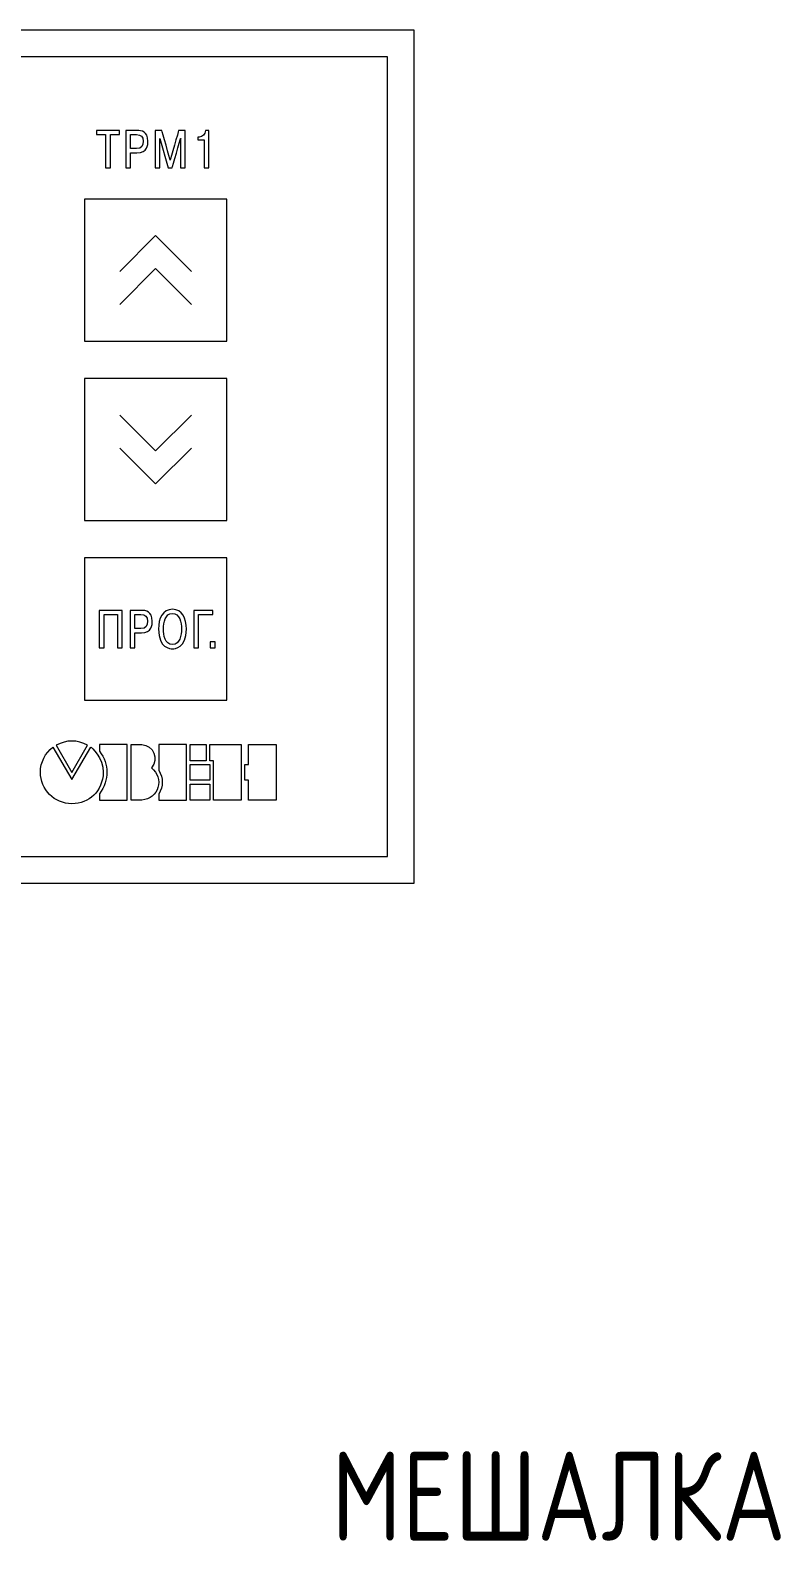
# Model space of a CAD drawing. Header units: inches. Extents: x 1904 to 4208, y 439 to 1413.
# Drawn here: x 3940.7 to 3983, y 890.6 to 975.7 of the extents above; entities that cross this region are included whole.
import ezdxf

# ---------------------------------------------------------------- set-up
doc = ezdxf.new("R2010")
doc.units = ezdxf.units.IN
doc.header["$MEASUREMENT"] = 0
doc.layers.get('0').update_dxf_attribs({"lineweight": 15})
doc.styles.add('GHOST', font='')
doc.styles.get('GHOST').set_extended_font_data('GOST Type AU')

msp = doc.modelspace()

# ---------------------------------------------------------------- linework, layer by layer
at = {"color": 0, "lineweight": 15}
for p, q in [((3962.348, 975.654), (3866.348, 975.654)), ((3962.348, 927.654), (3962.348, 975.654)), ((3960.848, 974.154), (3867.848, 974.154)), ((3960.848, 929.154), (3960.848, 974.154)), ((3867.848, 929.154), (3960.848, 929.154)), ((3866.348, 927.654), (3962.348, 927.654))]:
    msp.add_line(p, q, dxfattribs=at)
for points, knots in [([(3945.77, 970.014), (3945.77, 970.014), (3945.77, 970.014), (3944.471, 970.014), (3944.471, 970.014)], [0.5555556, 0.5555556, 0.5555556, 0.5555556, 0.5555556, 0.6666667, 0.6666667, 0.6666667, 0.6666667]), ([(3944.471, 970.014), (3944.471, 970.014), (3944.471, 970.014), (3944.471, 969.777), (3944.471, 969.777)], [0.6666667, 0.6666667, 0.6666667, 0.6666667, 0.6666667, 0.7777778, 0.7777778, 0.7777778, 0.7777778]), ([(3945.77, 969.777), (3945.77, 969.777), (3945.77, 969.777), (3945.77, 970.014), (3945.77, 970.014)], [0.4444444, 0.4444444, 0.4444444, 0.4444444, 0.4444445, 0.5555556, 0.5555556, 0.5555556, 0.5555556]), ([(3946.768, 970.014), (3946.768, 970.014), (3946.768, 970.014), (3946.123, 970.014), (3946.123, 970.014)], [0.75, 0.75, 0.75, 0.75, 0.75, 1, 1, 1, 1]), ([(3946.75, 968.752), (3946.75, 968.752), (3947.335, 968.752), (3947.365, 969.211), (3947.365, 969.412), (3947.365, 969.412), (3947.365, 969.966), (3946.981, 970.014), (3946.768, 970.014)], [0.5, 0.5, 0.5, 0.5, 0.5, 0.625, 0.625, 0.625, 0.625, 0.75, 0.75, 0.75, 0.75]), ([(3948.147, 970.014), (3948.147, 970.014), (3948.147, 970.014), (3947.775, 970.014), (3947.775, 970.014)], [0.55555556, 0.55555556, 0.55555556, 0.55555556, 0.55555557, 0.61111111, 0.61111111, 0.61111111, 0.61111111]), ([(3947.775, 970.014), (3947.775, 970.014), (3947.775, 970.014), (3947.775, 967.915), (3947.775, 967.915)], [0.61111111, 0.61111111, 0.61111111, 0.61111111, 0.61111112, 0.66666667, 0.66666667, 0.66666667, 0.66666667]), ([(3948.621, 968.344), (3948.621, 968.344), (3948.621, 968.344), (3948.147, 970.014), (3948.147, 970.014)], [0.5, 0.5, 0.5, 0.5, 0.50000001, 0.55555556, 0.55555556, 0.55555556, 0.55555556]), ([(3949.094, 970.014), (3949.094, 970.014), (3949.094, 970.014), (3948.621, 968.344), (3948.621, 968.344)], [0.44444444, 0.44444444, 0.44444444, 0.44444444, 0.44444445, 0.5, 0.5, 0.5, 0.5]), ([(3949.466, 970.014), (3949.466, 970.014), (3949.466, 970.014), (3949.094, 970.014), (3949.094, 970.014)], [0.38888889, 0.38888889, 0.38888889, 0.38888889, 0.3888889, 0.44444444, 0.44444444, 0.44444444, 0.44444444]), ([(3949.466, 967.915), (3949.466, 967.915), (3949.466, 967.915), (3949.466, 970.014), (3949.466, 970.014)], [0.33333333, 0.33333333, 0.33333333, 0.33333333, 0.33333334, 0.38888889, 0.38888889, 0.38888889, 0.38888889]), ([(3950.596, 970.014), (3950.596, 970.014), (3950.578, 969.81), (3950.437, 969.64), (3950.243, 969.64)], [0.5555556, 0.5555556, 0.5555556, 0.5555556, 0.5555556, 0.6666667, 0.6666667, 0.6666667, 0.6666667]), ([(3950.8, 970.014), (3950.8, 970.014), (3950.8, 970.014), (3950.596, 970.014), (3950.596, 970.014)], [0.4444444, 0.4444444, 0.4444444, 0.4444444, 0.4444445, 0.5555556, 0.5555556, 0.5555556, 0.5555556]), ([(3950.8, 967.915), (3950.8, 967.915), (3950.8, 967.915), (3950.8, 970.014), (3950.8, 970.014)], [0.3333333, 0.3333333, 0.3333333, 0.3333333, 0.3333333, 0.4444444, 0.4444444, 0.4444444, 0.4444444]), ([(3944.471, 969.777), (3944.471, 969.777), (3944.471, 969.777), (3944.987, 969.777), (3944.987, 969.777)], [0.7777778, 0.7777778, 0.7777778, 0.7777778, 0.7777778, 1, 1, 1, 1]), ([(3945.254, 967.915), (3945.254, 967.915), (3945.254, 967.915), (3945.254, 969.777), (3945.254, 969.777)], [0.2222222, 0.2222222, 0.2222222, 0.2222222, 0.2222222, 0.3333333, 0.3333333, 0.3333333, 0.3333333]), ([(3945.254, 969.777), (3945.254, 969.777), (3945.254, 969.777), (3945.77, 969.777), (3945.77, 969.777)], [0.3333333, 0.3333333, 0.3333333, 0.3333333, 0.3333333, 0.4444444, 0.4444444, 0.4444444, 0.4444444]), ([(3946.39, 968.989), (3946.39, 968.989), (3946.39, 968.989), (3946.39, 969.777), (3946.39, 969.777)], [0.6666667, 0.6666667, 0.6666667, 0.6666667, 0.6666667, 1, 1, 1, 1]), ([(3946.726, 969.777), (3946.726, 969.777), (3946.978, 969.777), (3947.095, 969.664), (3947.095, 969.406)], [0.1666667, 0.1666667, 0.1666667, 0.1666667, 0.1666667, 0.3333333, 0.3333333, 0.3333333, 0.3333333]), ([(3947.095, 969.406), (3947.095, 969.406), (3947.095, 969.151), (3947.005, 968.989), (3946.726, 968.989)], [0.3333333, 0.3333333, 0.3333333, 0.3333333, 0.3333333, 0.5, 0.5, 0.5, 0.5]), ([(3948.042, 969.439), (3948.042, 969.439), (3948.042, 969.439), (3948.033, 969.553), (3948.033, 969.553)], [0.77777778, 0.77777778, 0.77777778, 0.77777778, 0.77777779, 0.83333333, 0.83333333, 0.83333333, 0.83333333]), ([(3948.033, 969.553), (3948.033, 969.553), (3948.033, 969.553), (3948.042, 969.553), (3948.042, 969.553)], [0.83333333, 0.83333333, 0.83333333, 0.83333333, 0.83333334, 0.88888889, 0.88888889, 0.88888889, 0.88888889]), ([(3948.042, 969.553), (3948.042, 969.553), (3948.042, 969.553), (3948.51, 967.915), (3948.51, 967.915)], [0.8888889, 0.8888889, 0.8888889, 0.8888889, 0.8888889, 1, 1, 1, 1]), ([(3948.042, 967.915), (3948.042, 967.915), (3948.042, 967.915), (3948.042, 969.439), (3948.042, 969.439)], [0.72222222, 0.72222222, 0.72222222, 0.72222222, 0.72222223, 0.77777778, 0.77777778, 0.77777778, 0.77777778]), ([(3948.732, 967.915), (3948.732, 967.915), (3948.732, 967.915), (3949.199, 969.553), (3949.199, 969.553)], [0.05555556, 0.05555556, 0.05555556, 0.05555556, 0.05555557, 0.11111111, 0.11111111, 0.11111111, 0.11111111]), ([(3949.199, 969.553), (3949.199, 969.553), (3949.199, 969.553), (3949.208, 969.553), (3949.208, 969.553)], [0.11111111, 0.11111111, 0.11111111, 0.11111111, 0.11111112, 0.16666667, 0.16666667, 0.16666667, 0.16666667]), ([(3949.208, 969.553), (3949.208, 969.553), (3949.208, 969.553), (3949.199, 969.439), (3949.199, 969.439)], [0.16666667, 0.16666667, 0.16666667, 0.16666667, 0.16666668, 0.22222222, 0.22222222, 0.22222222, 0.22222222]), ([(3949.199, 969.439), (3949.199, 969.439), (3949.199, 969.439), (3949.199, 967.915), (3949.199, 967.915)], [0.22222222, 0.22222222, 0.22222222, 0.22222222, 0.22222223, 0.27777778, 0.27777778, 0.27777778, 0.27777778]), ([(3950.243, 969.64), (3950.243, 969.64), (3950.243, 969.64), (3950.168, 969.64), (3950.168, 969.64)], [0.6666667, 0.6666667, 0.6666667, 0.6666667, 0.6666667, 0.7777778, 0.7777778, 0.7777778, 0.7777778]), ([(3950.168, 969.64), (3950.168, 969.64), (3950.168, 969.64), (3950.168, 969.493), (3950.168, 969.493)], [0.7777778, 0.7777778, 0.7777778, 0.7777778, 0.7777778, 1, 1, 1, 1]), ([(3950.533, 969.493), (3950.533, 969.493), (3950.533, 969.493), (3950.533, 967.915), (3950.533, 967.915)], [0.1111111, 0.1111111, 0.1111111, 0.1111111, 0.1111111, 0.2222222, 0.2222222, 0.2222222, 0.2222222]), ([(3946.726, 968.989), (3946.726, 968.989), (3946.726, 968.989), (3946.39, 968.989), (3946.39, 968.989)], [0.5, 0.5, 0.5, 0.5, 0.5, 0.6666667, 0.6666667, 0.6666667, 0.6666667]), ([(3946.39, 967.915), (3946.39, 967.915), (3946.39, 967.915), (3946.39, 968.752), (3946.39, 968.752)], [0.25, 0.25, 0.25, 0.25, 0.25, 0.375, 0.375, 0.375, 0.375]), ([(3946.39, 968.752), (3946.39, 968.752), (3946.39, 968.752), (3946.75, 968.752), (3946.75, 968.752)], [0.375, 0.375, 0.375, 0.375, 0.375, 0.5, 0.5, 0.5, 0.5]), ([(3944.987, 967.915), (3944.987, 967.915), (3944.987, 967.915), (3945.254, 967.915), (3945.254, 967.915)], [0.1111111, 0.1111111, 0.1111111, 0.1111111, 0.1111111, 0.2222222, 0.2222222, 0.2222222, 0.2222222]), ([(3946.123, 967.915), (3946.123, 967.915), (3946.123, 967.915), (3946.39, 967.915), (3946.39, 967.915)], [0.125, 0.125, 0.125, 0.125, 0.125, 0.25, 0.25, 0.25, 0.25]), ([(3947.775, 967.915), (3947.775, 967.915), (3947.775, 967.915), (3948.042, 967.915), (3948.042, 967.915)], [0.66666667, 0.66666667, 0.66666667, 0.66666667, 0.66666668, 0.72222222, 0.72222222, 0.72222222, 0.72222222]), ([(3949.199, 967.915), (3949.199, 967.915), (3949.199, 967.915), (3949.466, 967.915), (3949.466, 967.915)], [0.27777778, 0.27777778, 0.27777778, 0.27777778, 0.27777779, 0.33333333, 0.33333333, 0.33333333, 0.33333333]), ([(3950.533, 967.915), (3950.533, 967.915), (3950.533, 967.915), (3950.8, 967.915), (3950.8, 967.915)], [0.2222222, 0.2222222, 0.2222222, 0.2222222, 0.2222222, 0.3333333, 0.3333333, 0.3333333, 0.3333333]), ([(3951.797, 966.154), (3951.797, 966.154), (3951.797, 966.154), (3943.797, 966.154), (3943.797, 966.154)], [0.4, 0.4, 0.4, 0.4, 0.4, 0.6, 0.6, 0.6, 0.6]), ([(3943.797, 966.154), (3943.797, 966.154), (3943.797, 966.154), (3943.797, 958.154), (3943.797, 958.154)], [0.6, 0.6, 0.6, 0.6, 0.6, 1, 1, 1, 1]), ([(3951.797, 958.154), (3951.797, 958.154), (3951.797, 958.154), (3951.797, 966.154), (3951.797, 966.154)], [0.2, 0.2, 0.2, 0.2, 0.2, 0.4, 0.4, 0.4, 0.4]), ([(3947.797, 964.093), (3947.797, 964.093), (3947.797, 964.093), (3945.78, 962.076), (3945.78, 962.076)], [0.3333333, 0.3333333, 0.3333333, 0.3333333, 0.3333333, 1, 1, 1, 1]), ([(3947.797, 962.235), (3947.797, 962.235), (3947.797, 962.235), (3945.78, 960.217), (3945.78, 960.217)], [0.3333333, 0.3333333, 0.3333333, 0.3333333, 0.3333333, 1, 1, 1, 1]), ([(3951.797, 956.054), (3951.797, 956.054), (3951.797, 956.054), (3943.797, 956.054), (3943.797, 956.054)], [0.4, 0.4, 0.4, 0.4, 0.4, 0.6, 0.6, 0.6, 0.6]), ([(3943.797, 956.054), (3943.797, 956.054), (3943.797, 956.054), (3943.797, 948.054), (3943.797, 948.054)], [0.6, 0.6, 0.6, 0.6, 0.6, 1, 1, 1, 1]), ([(3951.797, 948.054), (3951.797, 948.054), (3951.797, 948.054), (3951.797, 956.054), (3951.797, 956.054)], [0.2, 0.2, 0.2, 0.2, 0.2, 0.4, 0.4, 0.4, 0.4]), ([(3947.797, 951.976), (3947.797, 951.976), (3947.797, 951.976), (3945.78, 953.993), (3945.78, 953.993)], [0.3333333, 0.3333333, 0.3333333, 0.3333333, 0.3333333, 1, 1, 1, 1]), ([(3947.797, 950.117), (3947.797, 950.117), (3947.797, 950.117), (3945.78, 952.135), (3945.78, 952.135)], [0.3333333, 0.3333333, 0.3333333, 0.3333333, 0.3333333, 1, 1, 1, 1]), ([(3951.797, 945.954), (3951.797, 945.954), (3951.797, 945.954), (3943.797, 945.954), (3943.797, 945.954)], [0.4, 0.4, 0.4, 0.4, 0.4, 0.6, 0.6, 0.6, 0.6]), ([(3943.797, 945.954), (3943.797, 945.954), (3943.797, 945.954), (3943.797, 937.954), (3943.797, 937.954)], [0.6, 0.6, 0.6, 0.6, 0.6, 1, 1, 1, 1]), ([(3951.797, 937.954), (3951.797, 937.954), (3951.797, 937.954), (3951.797, 945.954), (3951.797, 945.954)], [0.2, 0.2, 0.2, 0.2, 0.2, 0.4, 0.4, 0.4, 0.4]), ([(3945.918, 943.004), (3945.918, 943.004), (3945.918, 943.004), (3944.629, 943.004), (3944.629, 943.004)], [0.4444444, 0.4444444, 0.4444444, 0.4444444, 0.4444445, 0.5555556, 0.5555556, 0.5555556, 0.5555556]), ([(3944.629, 943.004), (3944.629, 943.004), (3944.629, 943.004), (3944.629, 940.905), (3944.629, 940.905)], [0.5555556, 0.5555556, 0.5555556, 0.5555556, 0.5555556, 0.6666667, 0.6666667, 0.6666667, 0.6666667]), ([(3945.918, 940.905), (3945.918, 940.905), (3945.918, 940.905), (3945.918, 943.004), (3945.918, 943.004)], [0.3333333, 0.3333333, 0.3333333, 0.3333333, 0.3333333, 0.4444444, 0.4444444, 0.4444444, 0.4444444]), ([(3947.013, 943.004), (3947.013, 943.004), (3947.013, 943.004), (3946.368, 943.004), (3946.368, 943.004)], [0.75, 0.75, 0.75, 0.75, 0.75, 1, 1, 1, 1]), ([(3946.995, 941.742), (3946.995, 941.742), (3947.579, 941.742), (3947.609, 942.201), (3947.609, 942.401), (3947.609, 942.401), (3947.609, 942.956), (3947.225, 943.004), (3947.013, 943.004)], [0.5, 0.5, 0.5, 0.5, 0.5, 0.625, 0.625, 0.625, 0.625, 0.75, 0.75, 0.75, 0.75]), ([(3949.531, 941.955), (3949.531, 941.955), (3949.531, 942.548), (3949.303, 943.067), (3948.746, 943.067), (3948.746, 943.067), (3948.188, 943.067), (3947.96, 942.548), (3947.96, 941.955)], [0.4, 0.4, 0.4, 0.4, 0.4, 0.6, 0.6, 0.6, 0.6, 1, 1, 1, 1]), ([(3948.746, 942.83), (3948.746, 942.83), (3949.156, 942.83), (3949.252, 942.32), (3949.252, 941.955)], [0.2, 0.2, 0.2, 0.2, 0.2, 0.4, 0.4, 0.4, 0.4]), ([(3951.019, 943.004), (3951.019, 943.004), (3951.019, 943.004), (3949.951, 943.004), (3949.951, 943.004)], [0.2857143, 0.2857143, 0.2857143, 0.2857143, 0.2857143, 0.4285714, 0.4285714, 0.4285714, 0.4285714]), ([(3949.951, 943.004), (3949.951, 943.004), (3949.951, 943.004), (3949.951, 940.905), (3949.951, 940.905)], [0.4285714, 0.4285714, 0.4285714, 0.4285714, 0.4285714, 0.5714286, 0.5714286, 0.5714286, 0.5714286]), ([(3951.019, 942.767), (3951.019, 942.767), (3951.019, 942.767), (3951.019, 943.004), (3951.019, 943.004)], [0.1428571, 0.1428571, 0.1428571, 0.1428571, 0.1428572, 0.2857143, 0.2857143, 0.2857143, 0.2857143]), ([(3944.896, 940.905), (3944.896, 940.905), (3944.896, 940.905), (3944.896, 942.767), (3944.896, 942.767)], [0.7777778, 0.7777778, 0.7777778, 0.7777778, 0.7777778, 1, 1, 1, 1]), ([(3945.651, 942.767), (3945.651, 942.767), (3945.651, 942.767), (3945.651, 940.905), (3945.651, 940.905)], [0.1111111, 0.1111111, 0.1111111, 0.1111111, 0.1111111, 0.2222222, 0.2222222, 0.2222222, 0.2222222]), ([(3946.635, 941.979), (3946.635, 941.979), (3946.635, 941.979), (3946.635, 942.767), (3946.635, 942.767)], [0.6666667, 0.6666667, 0.6666667, 0.6666667, 0.6666667, 1, 1, 1, 1]), ([(3946.971, 941.979), (3946.971, 941.979), (3946.971, 941.979), (3946.635, 941.979), (3946.635, 941.979)], [0.5, 0.5, 0.5, 0.5, 0.5, 0.6666667, 0.6666667, 0.6666667, 0.6666667]), ([(3946.971, 942.767), (3946.971, 942.767), (3947.222, 942.767), (3947.339, 942.653), (3947.339, 942.395)], [0.1666667, 0.1666667, 0.1666667, 0.1666667, 0.1666667, 0.3333333, 0.3333333, 0.3333333, 0.3333333]), ([(3947.339, 942.395), (3947.339, 942.395), (3947.339, 942.141), (3947.249, 941.979), (3946.971, 941.979)], [0.3333333, 0.3333333, 0.3333333, 0.3333333, 0.3333333, 0.5, 0.5, 0.5, 0.5]), ([(3949.252, 941.955), (3949.252, 941.955), (3949.252, 941.622), (3949.174, 941.079), (3948.746, 941.079), (3948.746, 941.079), (3948.317, 941.079), (3948.239, 941.622), (3948.239, 941.955)], [0.4, 0.4, 0.4, 0.4, 0.4, 0.6, 0.6, 0.6, 0.6, 1, 1, 1, 1]), ([(3948.746, 940.842), (3948.746, 940.842), (3948.872, 940.842), (3949.531, 940.863), (3949.531, 941.955)], [0.2, 0.2, 0.2, 0.2, 0.2, 0.4, 0.4, 0.4, 0.4]), ([(3950.218, 940.905), (3950.218, 940.905), (3950.218, 940.905), (3950.218, 942.767), (3950.218, 942.767)], [0.7142857, 0.7142857, 0.7142857, 0.7142857, 0.7142857, 1, 1, 1, 1]), ([(3946.635, 940.905), (3946.635, 940.905), (3946.635, 940.905), (3946.635, 941.742), (3946.635, 941.742)], [0.25, 0.25, 0.25, 0.25, 0.25, 0.375, 0.375, 0.375, 0.375]), ([(3946.635, 941.742), (3946.635, 941.742), (3946.635, 941.742), (3946.995, 941.742), (3946.995, 941.742)], [0.375, 0.375, 0.375, 0.375, 0.375, 0.5, 0.5, 0.5, 0.5]), ([(3951.142, 941.232), (3951.142, 941.232), (3951.142, 941.232), (3950.866, 941.232), (3950.866, 941.232)], [0.4, 0.4, 0.4, 0.4, 0.4, 0.6, 0.6, 0.6, 0.6]), ([(3950.866, 941.232), (3950.866, 941.232), (3950.866, 941.232), (3950.866, 940.905), (3950.866, 940.905)], [0.6, 0.6, 0.6, 0.6, 0.6, 1, 1, 1, 1]), ([(3951.142, 940.905), (3951.142, 940.905), (3951.142, 940.905), (3951.142, 941.232), (3951.142, 941.232)], [0.2, 0.2, 0.2, 0.2, 0.2, 0.4, 0.4, 0.4, 0.4]), ([(3944.629, 940.905), (3944.629, 940.905), (3944.629, 940.905), (3944.896, 940.905), (3944.896, 940.905)], [0.6666667, 0.6666667, 0.6666667, 0.6666667, 0.6666667, 0.7777778, 0.7777778, 0.7777778, 0.7777778]), ([(3945.651, 940.905), (3945.651, 940.905), (3945.651, 940.905), (3945.918, 940.905), (3945.918, 940.905)], [0.2222222, 0.2222222, 0.2222222, 0.2222222, 0.2222222, 0.3333333, 0.3333333, 0.3333333, 0.3333333]), ([(3946.368, 940.905), (3946.368, 940.905), (3946.368, 940.905), (3946.635, 940.905), (3946.635, 940.905)], [0.125, 0.125, 0.125, 0.125, 0.125, 0.25, 0.25, 0.25, 0.25]), ([(3949.951, 940.905), (3949.951, 940.905), (3949.951, 940.905), (3950.218, 940.905), (3950.218, 940.905)], [0.5714286, 0.5714286, 0.5714286, 0.5714286, 0.5714286, 0.7142857, 0.7142857, 0.7142857, 0.7142857]), ([(3941.314, 933.894), (3941.314, 933.894), (3941.314, 934.469), (3941.596, 934.982), (3942.02, 935.305)], [0.1428571, 0.1428571, 0.1428571, 0.1428571, 0.1428572, 0.2857143, 0.2857143, 0.2857143, 0.2857143]), ([(3942.02, 935.305), (3942.02, 935.305), (3942.02, 935.305), (3943.082, 933.481), (3943.082, 933.481)], [0.2857143, 0.2857143, 0.2857143, 0.2857143, 0.2857143, 0.4285714, 0.4285714, 0.4285714, 0.4285714]), ([(3943.971, 935.415), (3943.971, 935.415), (3943.379, 935.727), (3942.791, 935.727), (3942.201, 935.415)], [0.25, 0.25, 0.25, 0.25, 0.25, 0.5, 0.5, 0.5, 0.5]), ([(3942.201, 935.415), (3942.201, 935.415), (3942.201, 935.415), (3943.084, 933.887), (3943.084, 933.887)], [0.5, 0.5, 0.5, 0.5, 0.5, 1, 1, 1, 1]), ([(3943.082, 933.481), (3943.082, 933.481), (3943.082, 933.481), (3944.146, 935.307), (3944.146, 935.307)], [0.4285714, 0.4285714, 0.4285714, 0.4285714, 0.4285714, 0.5714286, 0.5714286, 0.5714286, 0.5714286]), ([(3944.146, 935.307), (3944.146, 935.307), (3944.161, 935.334), (3944.882, 934.702), (3944.855, 933.894)], [0.5714286, 0.5714286, 0.5714286, 0.5714286, 0.5714286, 0.7142857, 0.7142857, 0.7142857, 0.7142857]), ([(3946.206, 935.449), (3946.206, 935.449), (3946.206, 935.449), (3944.646, 935.449), (3944.646, 935.449)], [0.4285714, 0.4285714, 0.4285714, 0.4285714, 0.4285714, 0.5714286, 0.5714286, 0.5714286, 0.5714286]), ([(3944.646, 935.449), (3944.646, 935.449), (3944.646, 935.449), (3944.646, 935.088), (3944.646, 935.088)], [0.5714286, 0.5714286, 0.5714286, 0.5714286, 0.5714286, 0.7142857, 0.7142857, 0.7142857, 0.7142857]), ([(3946.206, 932.331), (3946.206, 932.331), (3946.206, 932.331), (3946.206, 935.449), (3946.206, 935.449)], [0.2857143, 0.2857143, 0.2857143, 0.2857143, 0.2857143, 0.4285714, 0.4285714, 0.4285714, 0.4285714]), ([(3946.414, 932.33), (3946.414, 932.33), (3946.414, 932.33), (3946.414, 935.448), (3946.414, 935.448)], [0.1666667, 0.1666667, 0.1666667, 0.1666667, 0.1666667, 0.3333333, 0.3333333, 0.3333333, 0.3333333]), ([(3946.414, 935.448), (3946.414, 935.448), (3946.414, 935.448), (3947.019, 935.448), (3947.019, 935.448)], [0.3333333, 0.3333333, 0.3333333, 0.3333333, 0.3333333, 0.5, 0.5, 0.5, 0.5]), ([(3947.019, 935.448), (3947.019, 935.448), (3947.666, 935.428), (3948.024, 934.632), (3947.558, 934.147)], [0.5, 0.5, 0.5, 0.5, 0.5, 0.6666667, 0.6666667, 0.6666667, 0.6666667]), ([(3949.53, 935.448), (3949.53, 935.448), (3949.53, 935.448), (3947.971, 935.448), (3947.971, 935.448)], [0.4285714, 0.4285714, 0.4285714, 0.4285714, 0.4285714, 0.5714286, 0.5714286, 0.5714286, 0.5714286]), ([(3947.971, 935.448), (3947.971, 935.448), (3947.971, 935.448), (3947.971, 934.003), (3947.971, 934.003)], [0.5714286, 0.5714286, 0.5714286, 0.5714286, 0.5714286, 0.7142857, 0.7142857, 0.7142857, 0.7142857]), ([(3949.53, 932.33), (3949.53, 932.33), (3949.53, 932.33), (3949.53, 935.448), (3949.53, 935.448)], [0.2857143, 0.2857143, 0.2857143, 0.2857143, 0.2857143, 0.4285714, 0.4285714, 0.4285714, 0.4285714]), ([(3949.739, 934.544), (3949.739, 934.544), (3949.739, 934.544), (3949.739, 935.447), (3949.739, 935.447)], [0.6, 0.6, 0.6, 0.6, 0.6, 1, 1, 1, 1]), ([(3950.637, 935.447), (3950.637, 935.447), (3950.637, 935.447), (3950.637, 934.544), (3950.637, 934.544)], [0.2, 0.2, 0.2, 0.2, 0.2, 0.4, 0.4, 0.4, 0.4]), ([(3950.844, 934.544), (3950.844, 934.544), (3950.844, 934.544), (3950.844, 935.447), (3950.844, 935.447)], [0.7142857, 0.7142857, 0.7142857, 0.7142857, 0.7142857, 1, 1, 1, 1]), ([(3952.612, 935.447), (3952.612, 935.447), (3952.612, 935.447), (3952.612, 932.329), (3952.612, 932.329)], [0.1428571, 0.1428571, 0.1428571, 0.1428571, 0.1428572, 0.2857143, 0.2857143, 0.2857143, 0.2857143]), ([(3953.029, 934.334), (3953.029, 934.334), (3953.029, 934.334), (3953.029, 935.447), (3953.029, 935.447)], [0.1111111, 0.1111111, 0.1111111, 0.1111111, 0.1111111, 0.2222222, 0.2222222, 0.2222222, 0.2222222]), ([(3953.029, 935.447), (3953.029, 935.447), (3953.029, 935.447), (3954.588, 935.447), (3954.588, 935.447)], [0.2222222, 0.2222222, 0.2222222, 0.2222222, 0.2222222, 0.3333333, 0.3333333, 0.3333333, 0.3333333]), ([(3954.588, 935.447), (3954.588, 935.447), (3954.588, 935.447), (3954.588, 932.329), (3954.588, 932.329)], [0.3333333, 0.3333333, 0.3333333, 0.3333333, 0.3333333, 0.4444444, 0.4444444, 0.4444444, 0.4444444]), ([(3944.646, 935.088), (3944.646, 935.088), (3945.189, 934.297), (3945.189, 933.494), (3944.646, 932.683)], [0.7142857, 0.7142857, 0.7142857, 0.7142857, 0.7142857, 1, 1, 1, 1]), ([(3950.637, 934.544), (3950.637, 934.544), (3950.637, 934.544), (3949.739, 934.544), (3949.739, 934.544)], [0.4, 0.4, 0.4, 0.4, 0.4, 0.6, 0.6, 0.6, 0.6]), ([(3949.739, 933.441), (3949.739, 933.441), (3949.739, 933.441), (3949.739, 934.334), (3949.739, 934.334)], [0.6, 0.6, 0.6, 0.6, 0.6, 1, 1, 1, 1]), ([(3951.052, 934.544), (3951.052, 934.544), (3951.052, 934.544), (3950.844, 934.544), (3950.844, 934.544)], [0.5714286, 0.5714286, 0.5714286, 0.5714286, 0.5714286, 0.7142857, 0.7142857, 0.7142857, 0.7142857]), ([(3950.845, 934.334), (3950.845, 934.334), (3950.845, 934.334), (3950.845, 933.441), (3950.845, 933.441)], [0.2, 0.2, 0.2, 0.2, 0.2, 0.4, 0.4, 0.4, 0.4]), ([(3951.052, 932.329), (3951.052, 932.329), (3951.052, 932.329), (3951.052, 934.544), (3951.052, 934.544)], [0.4285714, 0.4285714, 0.4285714, 0.4285714, 0.4285714, 0.5714286, 0.5714286, 0.5714286, 0.5714286]), ([(3952.82, 933.441), (3952.82, 933.441), (3952.82, 933.441), (3952.82, 934.334), (3952.82, 934.334)], [0.7777778, 0.7777778, 0.7777778, 0.7777778, 0.7777778, 1, 1, 1, 1]), ([(3944.855, 933.894), (3944.855, 933.894), (3944.819, 932.811), (3944.059, 932.123), (3943.084, 932.123)], [0.7142857, 0.7142857, 0.7142857, 0.7142857, 0.7142857, 1, 1, 1, 1]), ([(3947.558, 934.147), (3947.558, 934.147), (3948.312, 933.578), (3947.972, 932.381), (3947.019, 932.33)], [0.6666667, 0.6666667, 0.6666667, 0.6666667, 0.6666667, 1, 1, 1, 1]), ([(3947.971, 934.003), (3947.971, 934.003), (3948.244, 933.567), (3948.242, 933.12), (3947.971, 932.663)], [0.7142857, 0.7142857, 0.7142857, 0.7142857, 0.7142857, 1, 1, 1, 1]), ([(3950.845, 933.441), (3950.845, 933.441), (3950.845, 933.441), (3949.739, 933.441), (3949.739, 933.441)], [0.4, 0.4, 0.4, 0.4, 0.4, 0.6, 0.6, 0.6, 0.6]), ([(3953.029, 933.441), (3953.029, 933.441), (3953.029, 933.441), (3952.82, 933.441), (3952.82, 933.441)], [0.6666667, 0.6666667, 0.6666667, 0.6666667, 0.6666667, 0.7777778, 0.7777778, 0.7777778, 0.7777778]), ([(3953.029, 932.329), (3953.029, 932.329), (3953.029, 932.329), (3953.029, 933.441), (3953.029, 933.441)], [0.5555556, 0.5555556, 0.5555556, 0.5555556, 0.5555556, 0.6666667, 0.6666667, 0.6666667, 0.6666667]), ([(3949.739, 932.33), (3949.739, 932.33), (3949.739, 932.33), (3949.739, 933.233), (3949.739, 933.233)], [0.6, 0.6, 0.6, 0.6, 0.6, 1, 1, 1, 1]), ([(3950.845, 933.233), (3950.845, 933.233), (3950.845, 933.233), (3950.845, 932.33), (3950.845, 932.33)], [0.2, 0.2, 0.2, 0.2, 0.2, 0.4, 0.4, 0.4, 0.4]), ([(3944.646, 932.331), (3944.646, 932.331), (3944.646, 932.331), (3946.206, 932.331), (3946.206, 932.331)], [0.1428571, 0.1428571, 0.1428571, 0.1428571, 0.1428572, 0.2857143, 0.2857143, 0.2857143, 0.2857143]), ([(3947.971, 932.33), (3947.971, 932.33), (3947.971, 932.33), (3949.53, 932.33), (3949.53, 932.33)], [0.1428571, 0.1428571, 0.1428571, 0.1428571, 0.1428572, 0.2857143, 0.2857143, 0.2857143, 0.2857143]), ([(3950.845, 932.33), (3950.845, 932.33), (3950.845, 932.33), (3949.739, 932.33), (3949.739, 932.33)], [0.4, 0.4, 0.4, 0.4, 0.4, 0.6, 0.6, 0.6, 0.6]), ([(3952.612, 932.329), (3952.612, 932.329), (3952.612, 932.329), (3951.052, 932.329), (3951.052, 932.329)], [0.2857143, 0.2857143, 0.2857143, 0.2857143, 0.2857143, 0.4285714, 0.4285714, 0.4285714, 0.4285714]), ([(3954.588, 932.329), (3954.588, 932.329), (3954.588, 932.329), (3953.029, 932.329), (3953.029, 932.329)], [0.4444444, 0.4444444, 0.4444444, 0.4444444, 0.4444445, 0.5555556, 0.5555556, 0.5555556, 0.5555556])]:
    msp.add_open_spline(points, degree=3, knots=knots, dxfattribs=at)
for points in [[(3946.123, 970.014), (3946.123, 970.014), (3946.123, 967.915), (3946.123, 967.915)], [(3944.987, 969.777), (3944.987, 969.777), (3944.987, 967.915), (3944.987, 967.915)], [(3946.39, 969.777), (3946.39, 969.777), (3946.726, 969.777), (3946.726, 969.777)], [(3950.168, 969.493), (3950.168, 969.493), (3950.533, 969.493), (3950.533, 969.493)], [(3948.51, 967.915), (3948.51, 967.915), (3948.732, 967.915), (3948.732, 967.915)], [(3949.813, 962.077), (3949.813, 962.077), (3947.797, 964.093), (3947.797, 964.093)], [(3949.813, 960.219), (3949.813, 960.219), (3947.797, 962.235), (3947.797, 962.235)], [(3943.797, 958.154), (3943.797, 958.154), (3951.797, 958.154), (3951.797, 958.154)], [(3949.813, 953.991), (3949.813, 953.991), (3947.797, 951.976), (3947.797, 951.976)], [(3949.813, 952.133), (3949.813, 952.133), (3947.797, 950.117), (3947.797, 950.117)], [(3943.797, 948.054), (3943.797, 948.054), (3951.797, 948.054), (3951.797, 948.054)], [(3946.368, 943.004), (3946.368, 943.004), (3946.368, 940.905), (3946.368, 940.905)], [(3948.239, 941.955), (3948.239, 942.32), (3948.335, 942.83), (3948.746, 942.83)], [(3944.896, 942.767), (3944.896, 942.767), (3945.651, 942.767), (3945.651, 942.767)], [(3946.635, 942.767), (3946.635, 942.767), (3946.971, 942.767), (3946.971, 942.767)], [(3947.96, 941.955), (3947.96, 940.863), (3948.62, 940.842), (3948.746, 940.842)], [(3950.218, 942.767), (3950.218, 942.767), (3951.019, 942.767), (3951.019, 942.767)], [(3950.866, 940.905), (3950.866, 940.905), (3951.142, 940.905), (3951.142, 940.905)], [(3943.797, 937.954), (3943.797, 937.954), (3951.797, 937.954), (3951.797, 937.954)], [(3943.084, 933.887), (3943.084, 933.887), (3943.971, 935.415), (3943.971, 935.415)], [(3949.739, 935.447), (3949.739, 935.447), (3950.637, 935.447), (3950.637, 935.447)], [(3950.844, 935.447), (3950.844, 935.447), (3952.612, 935.447), (3952.612, 935.447)], [(3949.739, 934.334), (3949.739, 934.334), (3950.845, 934.334), (3950.845, 934.334)], [(3952.82, 934.334), (3952.82, 934.334), (3953.029, 934.334), (3953.029, 934.334)], [(3943.084, 932.123), (3942.109, 932.123), (3941.314, 932.918), (3941.314, 933.894)], [(3944.646, 932.683), (3944.646, 932.683), (3944.646, 932.331), (3944.646, 932.331)], [(3947.971, 932.663), (3947.971, 932.663), (3947.971, 932.33), (3947.971, 932.33)], [(3949.739, 933.233), (3949.739, 933.233), (3950.845, 933.233), (3950.845, 933.233)], [(3947.019, 932.33), (3947.019, 932.33), (3946.414, 932.33), (3946.414, 932.33)]]:
    msp.add_open_spline(points, degree=3, dxfattribs=at)

# ---------------------------------------------------------------- texts
at = {"lineweight": 15, "insert": (3957.688, 895.656), "char_height": 5, "attachment_point": 1, "style": 'GHOST'}
msp.add_mtext_dynamic_manual_height_columns('МЕШАЛКА', width=42.23655, gutter_width=1, heights=[0], dxfattribs=at)

doc.saveas('drawing.dxf')
